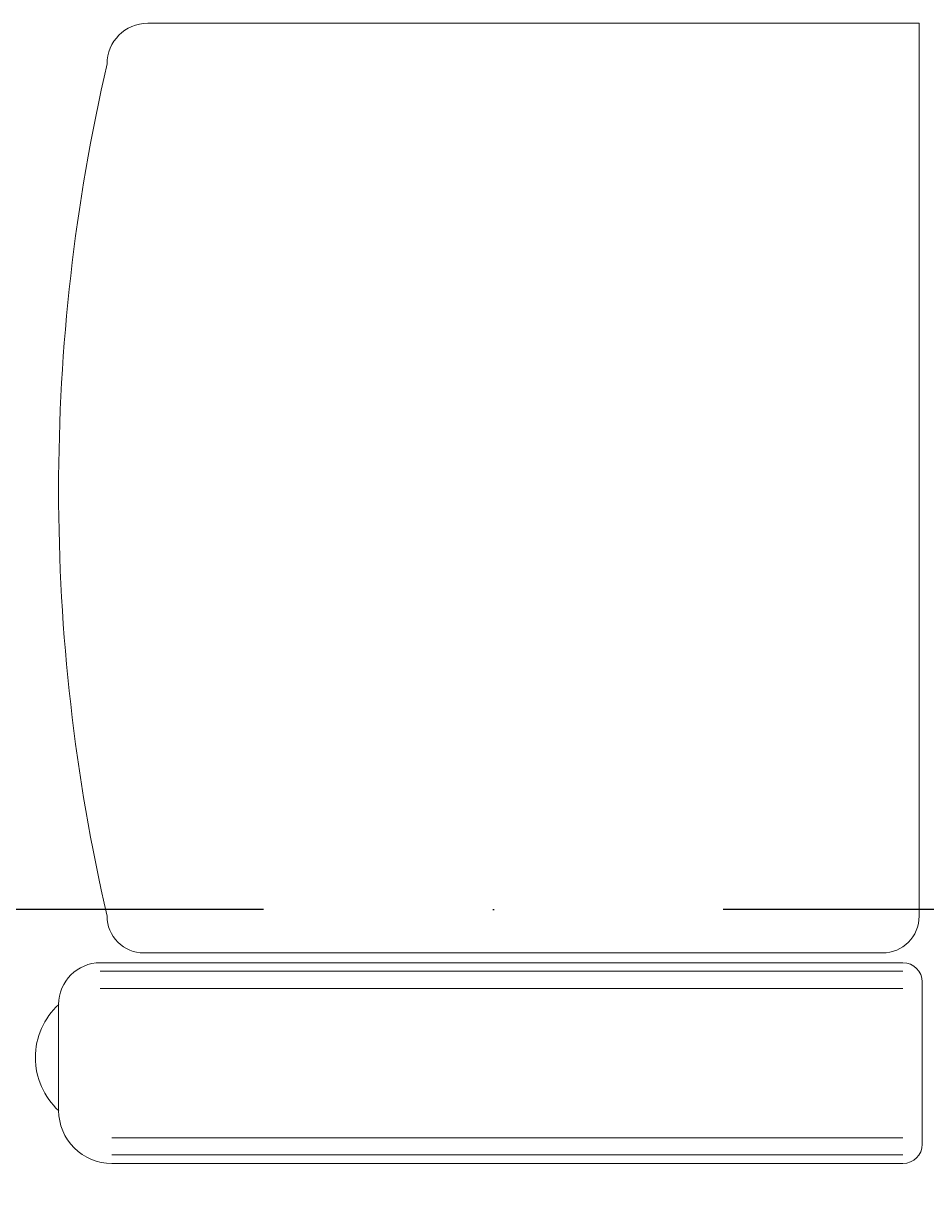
# Model space of a CAD drawing. Header units: inches. Extents: x -246178 to 57169, y -29325 to 19878.
# Drawn here: x 14638 to 15262, y 709 to 1511 of the extents above; entities that cross this region are included whole.
import ezdxf

# ---------------------------------------------------------------- set-up
doc = ezdxf.new("R2010")
doc.units = ezdxf.units.IN
doc.header["$LTSCALE"] = 25
doc.header["$MEASUREMENT"] = 0
doc.linetypes.add('DASHDOT', pattern=[25.4, 12.7, -6.35, 0, -6.35])
doc.layers.add('00-Ground Floor$0$LOADING', color=253, linetype='Continuous', lineweight=5)
doc.layers.add('F-ALRM-CLNG-CNDT', color=51, linetype='DASHDOT', lineweight=25)

# ---------------------------------------------------------------- blocks, each defined once
blk = doc.blocks.new('00-Ground Floor$0$GF21008-P')
at = {"layer": '00-Ground Floor$0$LOADING'}
for p, q in [((0.02235, -0.20585), (0.02235, -0.73852)), ((0.02235, -0.20585), (0.63897, -0.20585)), ((0.68432, -0.20374), (0.79645, -0.20374)), ((0.67107, -0.77123), (0.67107, -0.21699)), ((0.67698, -0.77123), (0.67698, -0.21699)), ((0.6888, -0.77123), (0.6888, -0.21699)), ((0.79197, -0.76339), (0.79197, -0.21699)), ((0.80379, -0.76339), (0.80379, -0.21699)), ((0.8097, -0.76339), (0.8097, -0.21699)), ((0.66431, -0.74126), (0.66431, -0.23119)), ((0.69984, -0.8), (0.77309, -0.8))]:
    blk.add_line(p, q, dxfattribs=at)
for centre, radius, start, end in [((0.63897, -0.23119), 0.02534, 0, 90), ((0.68432, -0.21699), 0.01325, 90, 180), ((0.79645, -0.21699), 0.01325, 0, 90), ((0.05042, -0.73852), 0.02807, 180, 270), ((0.63897, -0.74126), 0.02534, 270, 0), ((0.3447, 0.51055), 1.31061, 257.02456, 282.97544), ((0.77309, -0.76339), 0.03661, 270, 0), ((0.69984, -0.77123), 0.02877, 180, 270), ((0.73653, -0.7662), 0.04989, 222.64618, 317.35382)]:
    blk.add_arc(centre, radius, start, end, dxfattribs=at)

msp = doc.modelspace()

# ---------------------------------------------------------------- linework, layer by layer
at = {"layer": 'F-ALRM-CLNG-CNDT', "elevation": 0}
msp.add_lwpolyline([(17067.74, 128.42), (16592.22, 128.42, -0.153344), (16549.34, 141.89), (15481.83, 885.82, 0.153344), (15438.94, 899.29), (14312.82, 899.29)], format="xyb", dxfattribs=at)

# ---------------------------------------------------------------- block references
at = {"layer": '00-Ground Floor$0$LOADING', "xscale": 1000, "yscale": 1000, "zscale": 1000, "rotation": 269.9999999999998}
msp.add_blockref('00-Ground Floor$0$GF21008-P', (15462.5, 1533.49), dxfattribs=at)

doc.saveas('drawing.dxf')
